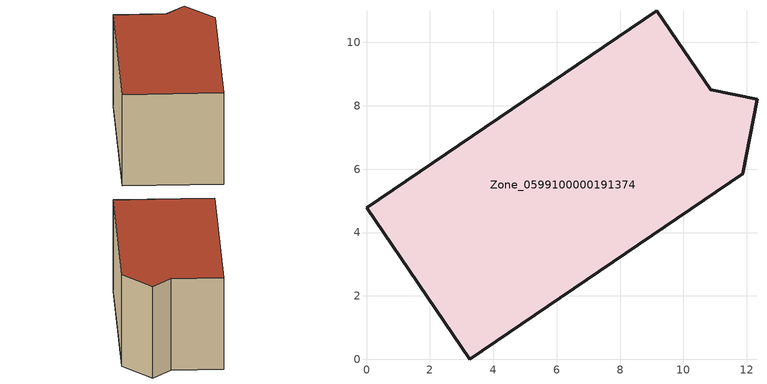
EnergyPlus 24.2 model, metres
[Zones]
Zone_0599100000191374
 floor ground (C_G): 0,4.79 9.15,11 10.86,8.5 12.32,8.21 11.87,5.85 3.26,0 z0
 wall outside (C_F): 3.26,0 11.87,5.85 12.32,8.21 10.86,8.5 9.15,11 0,4.79 3.26,0 z0:5.7
 roof outside (C_R): 9.15,11 0,4.79 3.26,0 11.87,5.85 12.32,8.21 10.86,8.5 z5.7
[BUILDING]
Pand.0599100000191374: North Axis=0; Terrain=City; Loads Convergence Tolerance Value=0.04; Temperature Convergence Tolerance Value=0.4; Solar Distribution=FullExterior; Maximum Number of Warmup Days=25; Minimum Number of Warmup Days=1
[Site:Location]
Rotterdam.The.Hague.AP_ZH_NLD Design_Conditions: Latitude=51.96; Longitude=4.45; Time Zone=1; Elevation=-4.5
[SITE:GROUNDTEMPERATURE:BUILDINGSURFACE]
18, 18, 18, 18, 18, 18, 18, 18, 18, 18, 18, 18
[MATERIAL] Thermal Absorptance=0.9; Solar Absorptance=0.7; Visible Absorptance=0.7
Name | Roughness | Thickness | Conductivity | Density | Specific Heat
G.TC.1975-1991 | MediumSmooth | 0.15 | 0.288461 | 540 | 1210
F.TC.1975-1991 | Rough | 0.3 | 0.230769 | 1920 | 840
R.TC.1975-1991 | MediumRough | 0.2 | 0.153846 | 1500 | 1000
[CONSTRUCTION]
C_G: G.TC.1975-1991
C_F: F.TC.1975-1991
C_R: R.TC.1975-1991
[ZONE]
Zone_0599100000191374: Type=1; Multiplier=1; Ceiling Height=Autocalculate; Volume=Autocalculate; Floor Area=autocalculate; Part of Total Floor Area=Yes
[ZONEINFILTRATION:DESIGNFLOWRATE]
Infil_Zone_0599100000191374: Zone or ZoneList or Space or SpaceList=Zone_0599100000191374; Schedule=AlwaysOn; Design Flow Rate Calculation Method=Flow/Area; Flow Rate per Floor Area=0.003; Constant Term Coefficient=1; Temperature Term Coefficient=0; Velocity Term Coefficient=0; Velocity Squared Term Coefficient=0
[HVACTEMPLATE:ZONE:IDEALLOADSAIRSYSTEM]
Zone_0599100000191374: Maximum Heating Supply Air Temperature=50; Minimum Cooling Supply Air Temperature=13; Maximum Heating Supply Air Humidity Ratio=0.0156; Minimum Cooling Supply Air Humidity Ratio=0.0077; Heating Limit=NoLimit; Cooling Limit=NoLimit; Dehumidification Control Type=ConstantSensibleHeatRatio; Cooling Sensible Heat Ratio=0.7; Dehumidification Setpoint=60; Humidification Control Type=None; Humidification Setpoint=30; Outdoor Air Method=None; Outdoor Air Flow Rate per Person=0.00944; Outdoor Air Flow Rate per Zone Floor Area=0; Outdoor Air Flow Rate per Zone=0; Demand Controlled Ventilation Type=None; Outdoor Air Economizer Type=NoEconomizer; Heat Recovery Type=None; Sensible Heat Recovery Effectiveness=0.7; Latent Heat Recovery Effectiveness=0.65
[ZONECONTROL:THERMOSTAT]
ThermostatControl_Zone_0599100000191374: Zone or ZoneList=Zone_0599100000191374; Control Type Schedule=DualSetpointControlType; Control 1=Thermostat_Zone_0599100000191374; Temperature Difference Between Cutout And Setpoint=0
[THERMOSTATSETPOINT:DUALSETPOINT]
Thermostat_Zone_0599100000191374: Heating Setpoint Temperature Schedule=HeatingSetpoint_Zone_0599100000191374; Cooling Setpoint Temperature Schedule=CoolingSetpoint_Zone_0599100000191374
[SCHEDULE:COMPACT]
HeatingSetpoint_Zone_0599100000191374: Through: 12/31, For: AllDays, Until: 24:00, 21
CoolingSetpoint_Zone_0599100000191374: Through: 12/31, For: AllDays, Until: 24:00, 24
DualSetpointControlType: Through: 12/31, For: AllDays, Until: 24:00, 4
AlwaysOn: Through: 12/31, For: AllDays, Until: 24:00, 1
